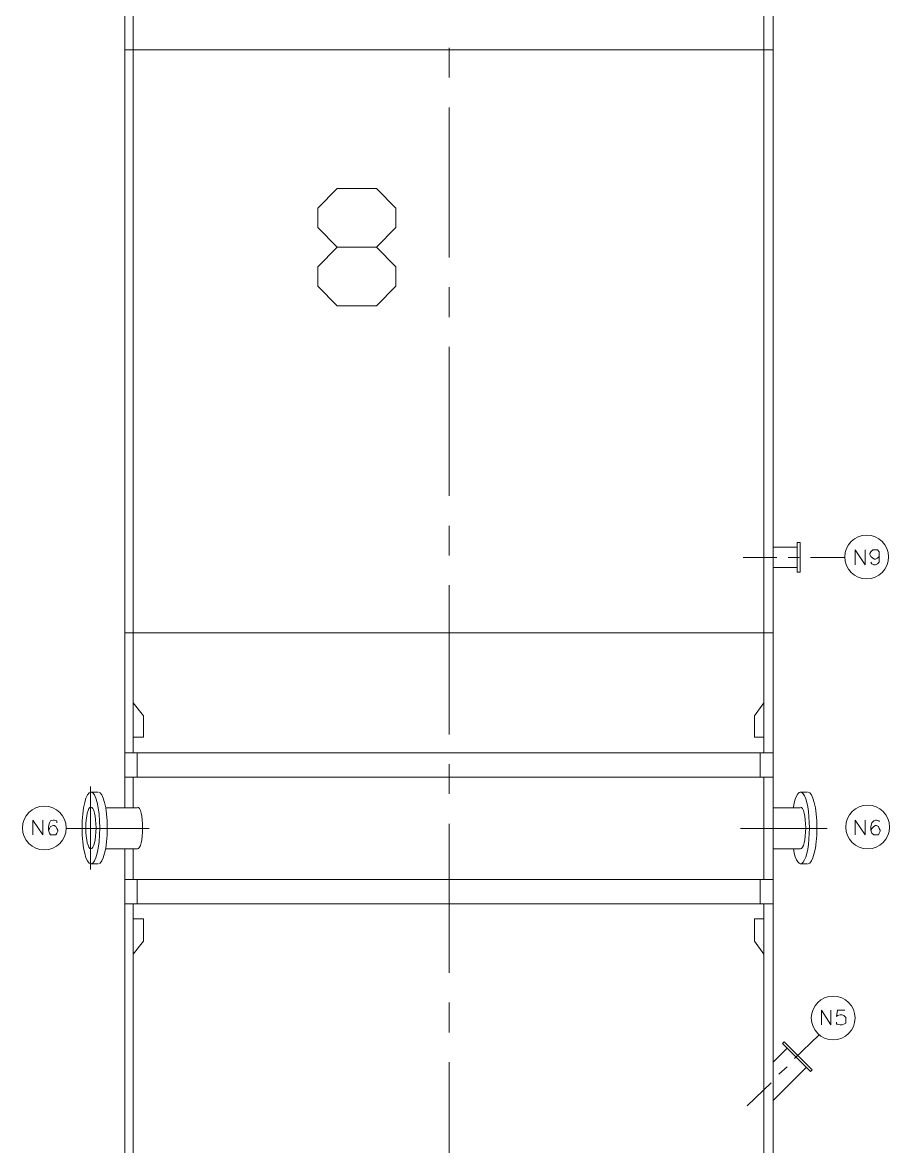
# Model space of a CAD drawing. Header units: millimetres. Extents: x 29 to 95071, y 20 to 67221.
# Drawn here: x 11137 to 15751, y 32949 to 38930 of the extents above; entities that cross this region are included whole.
import ezdxf

# ---------------------------------------------------------------- set-up
doc = ezdxf.new("R2010")
doc.units = ezdxf.units.MM

msp = doc.modelspace()

# ---------------------------------------------------------------- linework, layer by layer
at = {"color": 7, "lineweight": 0}
for points in [[(11681.9, 34532.2), (11681.9, 32410.8), (15131.7, 32410.8), (15131.7, 41833.1), (11681.9, 41833.1), (11681.9, 34750.3)], [(11726.5, 41833.1), (11726.5, 35042.7)], [(15082.1, 41833.1), (15082.1, 35042.7)], [(11681.9, 38784.9), (15131.7, 38784.9)], [(13406.8, 38794.8), (13406.8, 38636.2)], [(13406.8, 38477.6), (13406.8, 37679.6)], [(13020.2, 37734.1), (13124.3, 37630), (13124.3, 37525.9), (13020.2, 37421.8), (12812, 37421.8), (12707.9, 37525.9), (12707.9, 37630), (12812, 37734.1), (13020.2, 37734.1), (13124.3, 37838.2), (13124.3, 37942.3), (13020.2, 38046.4), (12812, 38046.4), (12707.9, 37942.3), (12707.9, 37838.2), (12812, 37734.1)], [(13406.8, 37521), (13406.8, 37362.3)], [(13406.8, 37203.7), (13406.8, 36410.7)], [(13406.8, 36252.1), (13406.8, 36093.5)], [(15260.6, 36138.1), (15131.7, 36138.1)], [(14973.1, 36083.6), (15151.5, 36083.6)], [(15211, 36083.6), (15270.5, 36083.6)], [(15329.9, 36083.6), (15513.3, 36083.6)], [(15567.9, 36043.9), (15567.9, 36123.2), (15622.4, 36043.9), (15622.4, 36123.2)], [(15696.7, 36098.4), (15696.7, 36088.5), (15686.8, 36078.6), (15676.9, 36073.6), (15671.9, 36073.6), (15662, 36078.6), (15652.1, 36088.5), (15647.2, 36098.4), (15647.2, 36103.4), (15652.1, 36113.3), (15662, 36123.2), (15671.9, 36123.2), (15676.9, 36123.2), (15686.8, 36123.2), (15696.7, 36113.3), (15696.7, 36098.4), (15696.7, 36078.6), (15696.7, 36058.8), (15686.8, 36048.9), (15676.9, 36043.9), (15667, 36043.9), (15657.1, 36048.9), (15652.1, 36058.8)], [(15260.6, 36029), (15131.7, 36029)], [(13406.8, 35934.9), (13406.8, 35141.8)], [(11681.9, 35682.1), (15131.7, 35682.1)], [(11726.5, 35126.9), (11781.1, 35126.9), (11781.1, 35240.9), (11726.5, 35310.3)], [(15082.1, 35126.9), (15032.6, 35126.9), (15032.6, 35240.9), (15082.1, 35310.3)], [(11681.9, 35042.7), (15131.7, 35042.7)], [(11746.4, 35042.7), (11746.4, 34913.8)], [(15062.3, 35042.7), (15062.3, 34913.8)], [(13406.8, 34983.2), (13406.8, 34824.6)], [(11681.9, 34913.8), (15131.7, 34913.8)], [(11726.5, 34913.8), (11726.5, 34750.3)], [(15082.1, 34913.8), (15082.1, 34368.6)], [(11498.5, 34864.3), (11498.5, 34423.1)], [(11498.5, 34834.5), (11538.2, 34834.5)], [(11540.7, 34452.9), (11550.2, 34456.7), (11559, 34467.9), (11567, 34485.4), (11574, 34508.7), (11579.7, 34537), (11584.1, 34569.4), (11586.8, 34605.2), (11587.8, 34643.7), (11586.8, 34682.1), (11584.1, 34718), (11579.7, 34750.4), (11574, 34778.6), (11567, 34801.9), (11559, 34819.5), (11550.2, 34830.6), (11540.7, 34834.5)], [(15239.4, 34533.7), (15244.3, 34510), (15249.9, 34490.2), (15256.2, 34474.4), (15262.9, 34462.8), (15270, 34455.6), (15277.3, 34452.9), (15284.7, 34454.9), (15292.1, 34461.8), (15299.2, 34473.4), (15305.5, 34489.1), (15311.1, 34508.5), (15315.9, 34531), (15319.8, 34556.2), (15322.6, 34583.7), (15324.4, 34613), (15325, 34643.7), (15324.4, 34674.3), (15322.6, 34703.6), (15319.8, 34731.1), (15315.9, 34756.4), (15311.1, 34778.9), (15305.5, 34798.2), (15299.2, 34813.9), (15292.1, 34825.6), (15284.7, 34832.5), (15277.3, 34834.5), (15270, 34831.8), (15262.9, 34824.6), (15256.2, 34812.9), (15249.9, 34797.1), (15244.3, 34777.3), (15239.4, 34753.7)], [(15275.4, 34834.5), (15315.1, 34834.5)], [(15317.6, 34452.9), (15327, 34456.7), (15335.9, 34467.9), (15343.9, 34485.4), (15350.8, 34508.7), (15356.6, 34537), (15360.9, 34569.4), (15363.7, 34605.2), (15364.6, 34643.7), (15363.7, 34682.1), (15360.9, 34718), (15356.6, 34750.4), (15350.8, 34778.6), (15343.9, 34801.9), (15335.9, 34819.5), (15327, 34830.6), (15317.6, 34834.5)], [(11748.8, 34532.2), (11754.3, 34534.4), (11759.5, 34540.9), (11764.1, 34551.2), (11768.1, 34564.8), (11771.4, 34581.3), (11774, 34600.3), (11775.5, 34621.2), (11776.1, 34643.7), (11775.5, 34666.2), (11774, 34687.1), (11771.4, 34706), (11768.1, 34722.5), (11764.1, 34736.2), (11759.5, 34746.4), (11754.3, 34752.9), (11748.8, 34755.2)], [(15277.9, 34532.2), (15283.4, 34534.4), (15288.5, 34540.9), (15293.1, 34551.2), (15297.2, 34564.8), (15300.5, 34581.3), (15303, 34600.3), (15304.6, 34621.2), (15305.2, 34643.7), (15304.6, 34666.2), (15303, 34687.1), (15300.5, 34706), (15297.2, 34722.5), (15293.1, 34736.2), (15288.5, 34746.4), (15283.4, 34752.9), (15277.9, 34755.2)], [(11746.4, 34750.3), (11577.8, 34750.3)], [(15131.7, 34750.3), (15275.4, 34750.3)], [(11191.2, 34606.5), (11191.2, 34685.8), (11245.8, 34606.5), (11245.8, 34685.8)], [(11320.1, 34670.9), (11320.1, 34680.9), (11305.2, 34685.8), (11300.3, 34685.8), (11285.4, 34680.9), (11280.4, 34670.9), (11275.5, 34651.1), (11275.5, 34631.3), (11280.4, 34616.4), (11285.4, 34606.5), (11300.3, 34606.5), (11305.2, 34606.5), (11315.1, 34606.5), (11320.1, 34616.4), (11325.1, 34626.3), (11325.1, 34631.3), (11320.1, 34641.2), (11315.1, 34651.1), (11305.2, 34656.1), (11300.3, 34656.1), (11285.4, 34651.1), (11280.4, 34641.2), (11275.5, 34631.3)], [(11810.8, 34641.2), (11369.7, 34641.2)], [(13406.8, 34666), (13406.8, 33872.9)], [(14958.2, 34641.2), (15419.2, 34641.2)], [(15567.9, 34606.5), (15567.9, 34685.8), (15622.4, 34606.5), (15622.4, 34685.8)], [(15696.7, 34675.9), (15696.7, 34680.9), (15681.9, 34685.8), (15676.9, 34685.8), (15667, 34680.9), (15657.1, 34670.9), (15652.1, 34651.1), (15652.1, 34631.3), (15657.1, 34616.4), (15667, 34606.5), (15676.9, 34606.5), (15681.9, 34606.5), (15691.8, 34606.5), (15696.7, 34616.4), (15701.7, 34626.3), (15701.7, 34631.3), (15696.7, 34641.2), (15691.8, 34651.1), (15681.9, 34656.1), (15676.9, 34656.1), (15667, 34651.1), (15657.1, 34641.2), (15652.1, 34631.3)], [(11741.4, 34532.2), (11577.8, 34532.2)], [(11726.5, 34532.2), (11726.5, 34368.6)], [(11746.4, 34532.2), (11741.4, 34532.2)], [(15131.7, 34532.2), (15275.4, 34532.2)], [(11498.5, 34452.9), (11538.2, 34452.9)], [(15275.4, 34452.9), (15315.1, 34452.9)], [(11681.9, 34368.6), (15131.7, 34368.6)], [(11746.4, 34368.6), (11746.4, 34239.7)], [(15062.3, 34368.6), (15062.3, 34239.7)], [(11681.9, 34239.7), (15131.7, 34239.7)], [(11726.5, 34239.7), (11726.5, 32410.8)], [(15082.1, 34239.7), (15082.1, 32410.8)], [(11726.5, 34160.4), (11781.1, 34160.4), (11781.1, 34041.5), (11726.5, 33972.1)], [(15082.1, 34160.4), (15032.6, 34160.4), (15032.6, 34041.5), (15082.1, 33972.1)], [(13406.8, 33714.3), (13406.8, 33555.7)], [(15389.4, 33595.4), (15389.4, 33674.7), (15439, 33595.4), (15439, 33674.7)], [(15513.3, 33674.7), (15473.7, 33674.7), (15468.7, 33640), (15473.7, 33644.9), (15488.6, 33649.9), (15498.5, 33649.9), (15508.4, 33644.9), (15518.3, 33635), (15518.3, 33625.1), (15518.3, 33620.2), (15518.3, 33605.3), (15508.4, 33600.3), (15498.5, 33595.4), (15488.6, 33595.4), (15473.7, 33600.3), (15468.7, 33600.3), (15468.7, 33610.2)], [(15245.7, 33416.9), (15374.6, 33540.9)], [(15206, 33471.5), (15131.7, 33397.1)], [(13406.8, 33397.1), (13406.8, 32599.1)], [(15305.2, 33367.4), (15131.7, 33193.9)], [(15161.4, 33332.7), (15206, 33372.3)], [(14992.9, 33164.2), (15121.8, 33288.1)]]:
    msp.add_lwpolyline(points, dxfattribs=at)
for points in [[(15275.4, 36162.9), (15275.4, 36004.3), (15260.6, 36004.3), (15260.6, 36162.9)], [(15339.9, 33357.5), (15191.2, 33506.2), (15181.2, 33496.2), (15329.9, 33347.5)]]:
    msp.add_lwpolyline(points, close=True, dxfattribs=at)
for centre in [(15629.8, 36086), (11253.2, 34643.7), (15634.8, 34648.6), (15451.4, 33632.6)]:
    msp.add_circle(centre, 116.5, dxfattribs=at)
for major_axis, ratio in [((0, 190.8), 0.246753), ((0, 111.5), 0.244444)]:
    msp.add_ellipse((11501, 34643.7), major_axis=major_axis, ratio=ratio, start_param=0, end_param=6.283185, dxfattribs=at)

doc.saveas('drawing.dxf')
